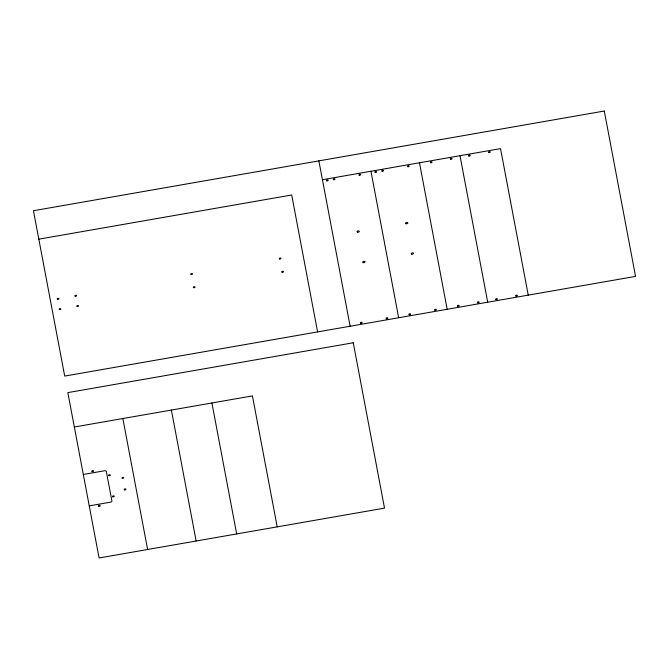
<?xml version="1.0" encoding="UTF-8"?>
<svg xmlns="http://www.w3.org/2000/svg" width="669" height="669" viewBox="0 0 669 669"><rect width="100%" height="100%" fill="white"/><g stroke="black" fill="none" stroke-linecap="round" stroke-linejoin="round"><path stroke-width="1" d="M322.433 179.727L500.537 148.618L528.234 295.129M38.827 239.168L291.709 194.997L317.591 331.916M74.343 427.006L252.439 395.906L277.2 526.871M83.307 474.463L104.431 470.775A1.739 1.012 -9.5 0 1 106.329 471.469L111.899 500.905A1.739 1.012 -9.5 0 1 110.368 502.193L89.253 505.881M460.004 155.701L487.701 302.204M419.48 162.776L447.176 309.287M370.952 171.256L398.649 317.758M318.87 160.878L350.13 326.229M211.914 402.981L236.667 533.946M171.381 410.064L196.142 541.02M122.862 418.535L147.615 549.5M604.291 111.029L33.45 210.718L64.709 376.078L635.55 276.389L604.291 111.029M353.257 342.771L67.837 392.611L99.096 557.971L384.516 508.122L353.257 342.771M59.466 309.546A0.87 0.502 -9.5 0 0 60.854 309.07A0.87 0.502 -9.5 0 0 59.692 308.643A0.87 0.502 -9.5 0 0 59.466 309.546M75.229 296.2A0.87 0.502 -9.5 0 0 76.617 295.731A0.87 0.502 -9.5 0 0 75.455 295.305A0.87 0.502 -9.5 0 0 75.229 296.2M57.526 299.294A0.87 0.502 -9.5 0 0 58.922 298.817A0.87 0.502 -9.5 0 0 57.76 298.391A0.87 0.502 -9.5 0 0 57.526 299.294M77.161 306.452A0.87 0.502 -9.5 0 0 78.557 305.984A0.87 0.502 -9.5 0 0 77.387 305.557A0.87 0.502 -9.5 0 0 77.161 306.452M282.092 272.199A0.87 0.502 -9.5 0 0 283.48 271.731A0.87 0.502 -9.5 0 0 282.318 271.305A0.87 0.502 -9.5 0 0 282.092 272.199M279.592 258.97A0.87 0.502 -9.5 0 0 280.98 258.502A0.87 0.502 -9.5 0 0 279.818 258.075A0.87 0.502 -9.5 0 0 279.592 258.97M193.609 287.653A0.87 0.502 -9.5 0 0 194.997 287.177A0.87 0.502 -9.5 0 0 193.834 286.758A0.87 0.502 -9.5 0 0 193.609 287.653M191.108 274.424A0.87 0.502 -9.5 0 0 192.496 273.956A0.87 0.502 -9.5 0 0 191.334 273.529A0.87 0.502 -9.5 0 0 191.108 274.424M450.613 159.239A0.87 0.502 -9.5 0 0 452.001 158.77A0.87 0.502 -9.5 0 0 450.839 158.344A0.87 0.502 -9.5 0 0 450.613 159.239M430.635 162.726A0.87 0.502 -9.5 0 0 432.023 162.258A0.87 0.502 -9.5 0 0 430.861 161.831A0.87 0.502 -9.5 0 0 430.635 162.726M457.772 306.26A0.87 0.502 -9.5 0 0 459.16 305.783A0.87 0.502 -9.5 0 0 457.997 305.365A0.87 0.502 -9.5 0 0 457.772 306.26M477.75 302.773A0.87 0.502 -9.5 0 0 479.138 302.296A0.87 0.502 -9.5 0 0 477.975 301.87A0.87 0.502 -9.5 0 0 477.75 302.773M468.885 156.053A0.87 0.502 -9.5 0 0 470.274 155.576A0.87 0.502 -9.5 0 0 469.111 155.149A0.87 0.502 -9.5 0 0 468.885 156.053M488.863 152.557A0.87 0.502 -9.5 0 0 490.252 152.089A0.87 0.502 -9.5 0 0 489.089 151.662A0.87 0.502 -9.5 0 0 488.863 152.557M515.991 296.091A0.87 0.502 -9.5 0 0 517.388 295.614A0.87 0.502 -9.5 0 0 516.225 295.196A0.87 0.502 -9.5 0 0 515.991 296.091M496.013 299.578A0.87 0.502 -9.5 0 0 497.41 299.11A0.87 0.502 -9.5 0 0 496.239 298.683A0.87 0.502 -9.5 0 0 496.013 299.578M375.267 172.401A0.87 0.502 -9.5 0 0 376.655 171.925A0.87 0.502 -9.5 0 0 375.493 171.498A0.87 0.502 -9.5 0 0 375.267 172.401M407.806 166.715A0.87 0.502 -9.5 0 0 409.194 166.247A0.87 0.502 -9.5 0 0 408.031 165.82A0.87 0.502 -9.5 0 0 407.806 166.715M434.934 310.249A0.87 0.502 -9.5 0 0 436.33 309.772A0.87 0.502 -9.5 0 0 435.159 309.346A0.87 0.502 -9.5 0 0 434.934 310.249M382.116 171.205A0.87 0.502 -9.5 0 0 383.504 170.729A0.87 0.502 -9.5 0 0 382.342 170.302A0.87 0.502 -9.5 0 0 382.116 171.205M409.244 314.731A0.87 0.502 -9.5 0 0 410.641 314.263A0.87 0.502 -9.5 0 0 409.478 313.836A0.87 0.502 -9.5 0 0 409.244 314.731M411.736 254.12A1.162 0.669 -9.5 0 0 413.584 253.492A1.162 0.669 -9.5 0 0 412.037 252.924A1.162 0.669 -9.5 0 0 411.736 254.12M405.983 223.697A1.162 0.669 -9.5 0 0 407.839 223.061A1.162 0.669 -9.5 0 0 406.284 222.501A1.162 0.669 -9.5 0 0 405.983 223.697M326.74 180.873A0.87 0.502 -9.5 0 0 328.136 180.404A0.87 0.502 -9.5 0 0 326.965 179.978A0.87 0.502 -9.5 0 0 326.74 180.873M359.278 175.194A0.87 0.502 -9.5 0 0 360.675 174.718A0.87 0.502 -9.5 0 0 359.504 174.291A0.87 0.502 -9.5 0 0 359.278 175.194M386.414 318.72A0.87 0.502 -9.5 0 0 387.803 318.252A0.87 0.502 -9.5 0 0 386.64 317.825A0.87 0.502 -9.5 0 0 386.414 318.72M333.588 179.677A0.87 0.502 -9.5 0 0 334.985 179.208A0.87 0.502 -9.5 0 0 333.823 178.782A0.87 0.502 -9.5 0 0 333.588 179.677M360.725 323.211A0.87 0.502 -9.5 0 0 362.113 322.734A0.87 0.502 -9.5 0 0 360.951 322.307A0.87 0.502 -9.5 0 0 360.725 323.211M363.208 262.599A1.162 0.669 -9.5 0 0 365.065 261.964A1.162 0.669 -9.5 0 0 363.518 261.395A1.162 0.669 -9.5 0 0 363.208 262.599M357.463 232.168A1.162 0.669 -9.5 0 0 359.312 231.541A1.162 0.669 -9.5 0 0 357.764 230.972A1.162 0.669 -9.5 0 0 357.463 232.168M124.509 489.842A0.87 0.502 -9.5 0 0 125.897 489.365A0.87 0.502 -9.5 0 0 124.735 488.939A0.87 0.502 -9.5 0 0 124.509 489.842M122.318 478.268A0.87 0.502 -9.5 0 0 123.715 477.791A0.87 0.502 -9.5 0 0 122.552 477.365A0.87 0.502 -9.5 0 0 122.318 478.268M98.728 506.299A0.87 0.502 -9.5 0 0 100.116 505.831A0.87 0.502 -9.5 0 0 98.953 505.404A0.87 0.502 -9.5 0 0 98.728 506.299M112.86 496.824A0.87 0.502 -9.5 0 0 114.248 496.356A0.87 0.502 -9.5 0 0 113.086 495.93A0.87 0.502 -9.5 0 0 112.86 496.824M108.855 475.659A0.87 0.502 -9.5 0 0 110.251 475.191A0.87 0.502 -9.5 0 0 109.08 474.764A0.87 0.502 -9.5 0 0 108.855 475.659M92.163 471.578A0.87 0.502 -9.5 0 0 93.551 471.101A0.87 0.502 -9.5 0 0 92.389 470.675A0.87 0.502 -9.5 0 0 92.163 471.578"/></g></svg>
